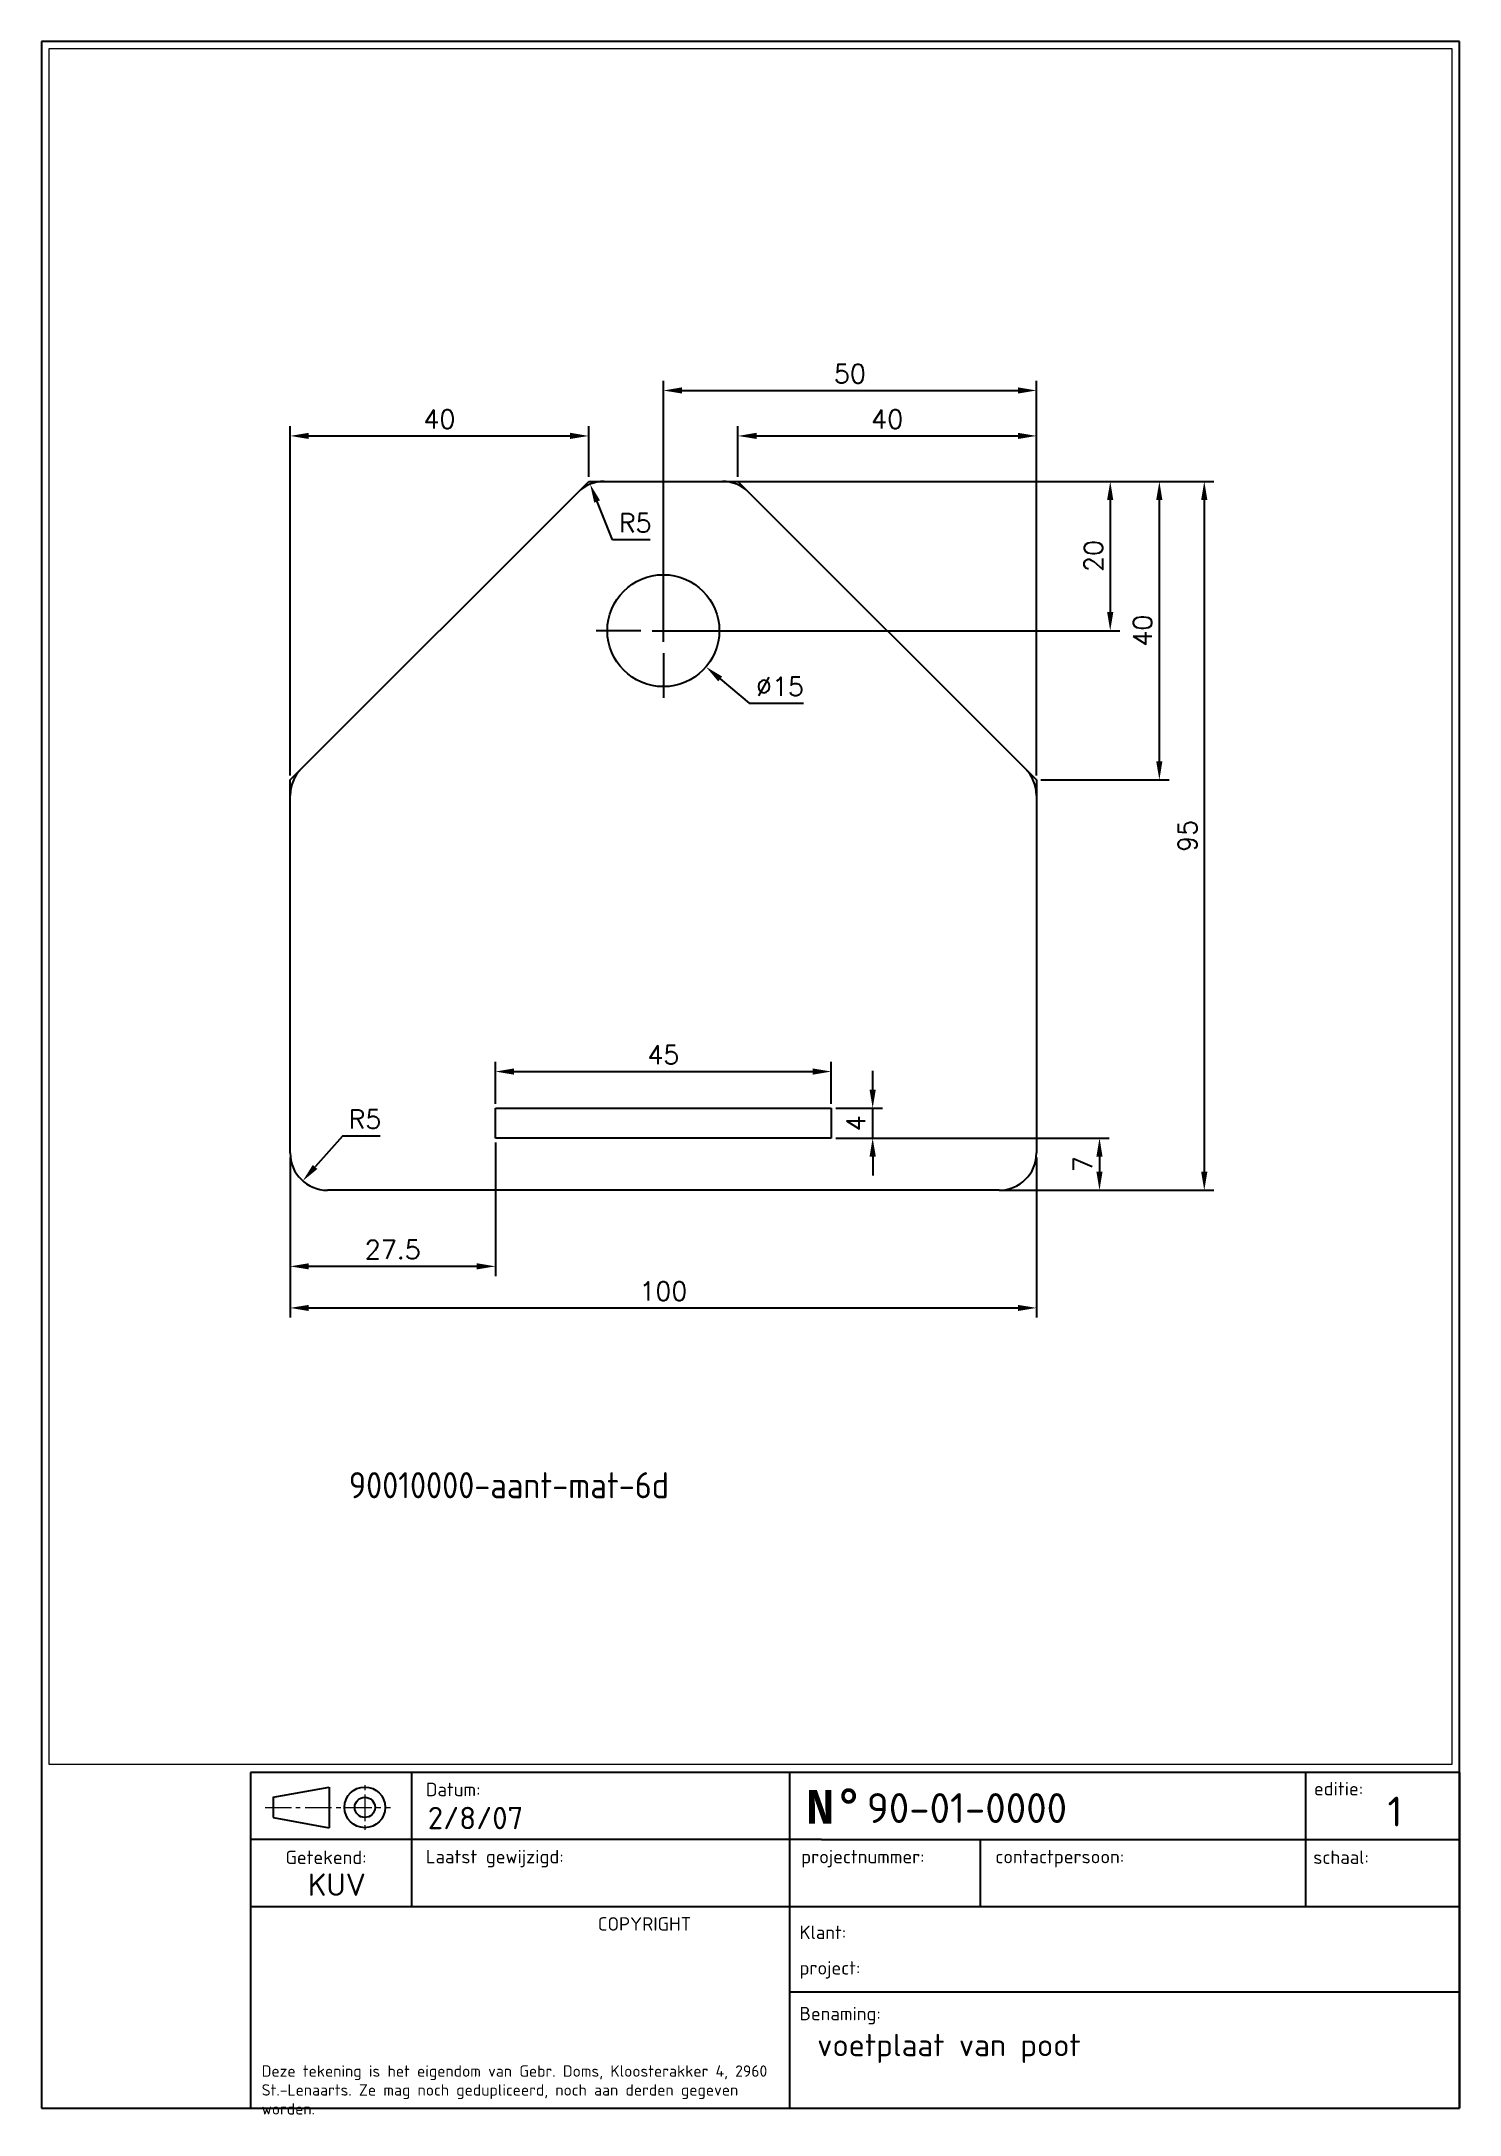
# Paper-space layout 'A4 Ver' of a CAD drawing. Extents: x 549 to 739, y -3 to 275.
# The model-space entities are those that its viewports show. They can reach past a viewport. Long polylines and large blocks are cut down to what shows.
import ezdxf
from ezdxf.enums import TextEntityAlignment as Align

# ---------------------------------------------------------------- set-up
doc = ezdxf.new("R2010")
doc.units = 0
doc.header["$LTSCALE"] = 0.5
doc.layers.get('0').update_dxf_attribs({"linetype": 'CONTINUOUS'})
doc.layers.get('DEFPOINTS').update_dxf_attribs({"linetype": 'CONTINUOUS'})
for name, color, linetype in [('50VOL', 13, 'CONTINUOUS'), ('70VOL', 5, 'CONTINUOUS'), ('BRANDLIJN', 93, 'CONTINUOUS')]:
    doc.layers.add(name, color=color, linetype=linetype)
doc.layers.add('View', color=9, linetype='CONTINUOUS', plot=False)
doc.styles.add('ISOCPEUR', font='isocpeur.ttf')
doc.styles.add('ROMAND', font='', dxfattribs={"height": 2})
doc.styles.add('ROMANS', font='romans.shx')
doc.styles.get("Standard").update_dxf_attribs({"font": 'isocp.shx'})
doc.styles.get('ROMAND').set_extended_font_data('romand.shx')
doc.dimstyles.new('1_OP_01$0', dxfattribs={"dimtxt": 2.5, "dimasz": 2.5, "dimexe": 1.3, "dimexo": 0.6, "dimgap": 1, "dimtad": 1, "dimdec": 1, "dimdsep": 46, "dimtxsty": 'ROMANS', "dimcen": 2.5, "dimclrd": 150, "dimclre": 150, "dimclrt": 5, "dimadec": 0, "dimazin": 0, "dimtfac": 1, "dimtdec": 1, "dimtmove": 0, "dimatfit": 3, "dimfxl": 0, "dimtolj": 1, "dimtzin": 0, "dimarcsym": 0})
doc.dimstyles.new('1_OP_01$3', dxfattribs={"dimtxt": 2.5, "dimasz": 2.5, "dimexe": 1.3, "dimexo": 0.6, "dimgap": 1, "dimtad": 1, "dimtoh": 1, "dimdec": 1, "dimdsep": 46, "dimtxsty": 'ROMANS', "dimcen": -1.5, "dimclrd": 150, "dimclre": 150, "dimclrt": 5, "dimadec": 0, "dimazin": 0, "dimtfac": 1, "dimtdec": 1, "dimtofl": 0, "dimtmove": 0, "dimatfit": 0, "dimfxl": 0, "dimtolj": 1, "dimtzin": 0, "dimarcsym": 0})
doc.dimstyles.new('1_OP_01$4', dxfattribs={"dimtxt": 2.5, "dimasz": 2.5, "dimexe": 1.3, "dimexo": 0.6, "dimgap": 1, "dimtad": 1, "dimtoh": 1, "dimdec": 1, "dimdsep": 46, "dimtxsty": 'ROMANS', "dimcen": 1, "dimclrd": 150, "dimclre": 150, "dimclrt": 5, "dimadec": 0, "dimazin": 0, "dimtfac": 1, "dimtdec": 1, "dimtofl": 0, "dimtmove": 0, "dimatfit": 3, "dimfxl": 0, "dimtolj": 1, "dimtzin": 0, "dimarcsym": 0})

# ---------------------------------------------------------------- blocks, each defined once
blk = doc.blocks.new('ISO_A4')
for p, q in [((200, 287), (10, 287)), ((10, 287), (10, 10)), ((200, 10), (200, 287)), ((10, 10), (200, 10))]:
    blk.add_line(p, q)
blk = doc.blocks.new('titelhoek1')
for p, q in [((162.06, 45), (0.06, 45)), ((0.06, 45), (0.06, 0)), ((21.62, 45), (21.62, 36)), ((72.32, 0), (72.32, 45)), ((141.44, 45), (141.44, 36)), ((162.06, 45), (162.06, 0)), ((3.12, 41.69), (10.59, 43.05)), ((3.12, 41.69), (3.12, 38.96)), ((10.59, 43.05), (10.59, 37.59)), ((3.12, 38.96), (10.59, 37.59)), ((76.56, 36), (0.06, 36)), ((21.62, 36), (21.62, 27)), ((76.56, 36), (162.06, 36)), ((97.85, 36), (97.85, 27)), ((141.44, 36), (141.44, 27)), ((162.06, 27), (0.06, 27)), ((72.32, 15.59), (162.06, 15.59)), ((0.06, 0), (162.06, 0))]:
    blk.add_line(p, q)
at = {"lineweight": 9}
for p, q in [((15.39, 43.28), (15.39, 42.63)), ((15.39, 42.04), (15.39, 38.45)), ((2.04, 40.32), (5.55, 40.32)), ((6.12, 40.32), (6.72, 40.32)), ((7.37, 40.32), (10.93, 40.32)), ((11.55, 40.32), (12.15, 40.32)), ((12.78, 40.32), (16.31, 40.32)), ((16.96, 40.32), (17.53, 40.32)), ((18.15, 40.32), (18.81, 40.32)), ((15.39, 37.93), (15.39, 37.3))]:
    blk.add_line(p, q, dxfattribs=at)
for radius in [2.73, 1.36]:
    blk.add_circle((15.39, 40.32), radius)
at = {"style": 'ISOCPEUR'}
for s, p in [('Datum:', (23.56, 41.82)), ('editie:', (142.55, 41.92)), ('Getekend:', (4.75, 32.72)), ('Laatst gewijzigd:', (23.56, 32.82)), ('projectnummer:', (73.85, 32.82)), ('contactpersoon:', (99.86, 32.82)), ('schaal:', (142.46, 32.74)), ('COPYRIGHT ', (46.6, 23.8)), ('Klant:', (73.62, 22.67)), ('project:', (73.62, 17.91)), ('Benaming:', (73.62, 11.78))]:
    blk.add_text(s, height=1.8, dxfattribs=at).set_placement(p)
at = {"insert": (74.49, 42.64), "char_height": 4.5, "width": 5, "attachment_point": 1, "style": 'ROMAND'}
blk.add_mtext('{\\fMonospac821 BT|b1|i0|c0|p49;N°}', dxfattribs=at)
at = {"lineweight": 9, "insert": (1.56, 5.74), "char_height": 1.52, "width": 71.22, "attachment_point": 1, "style": 'ISOCPEUR'}
blk.add_mtext('Deze tekening is het eigendom van Gebr. Doms, Kloosterakker 4, 2960 St.-Lenaarts. Ze mag noch gedupliceerd, noch aan derden gegeven worden.', dxfattribs=at)
at = {"style": 'ISOCPEUR'}
for tag, height, p in [('TEKENINGNR', 4, (82.64, 37.03)), ('CREATING_DATE', 3, (23.82, 36.49)), ('MODIFICATION_TIME', 3, (23.82, 27.49)), ('PROJECTNR', 3, (73.74, 27.6)), ('CONTACTPERSOON', 3, (99.76, 27.6)), ('KLANTNAAM', 3, (82.92, 21.47)), ('PROJECTOMSCHRIJVING:', 3, (82.92, 16.68))]:
    blk.add_attdef(tag, text='', height=height, dxfattribs=at).set_placement(p, align=Align.BOTTOM_LEFT)
for tag, height, p in [('VERSIE', 4, (153.41, 36.56)), ('MADE_BY', 3, (11.64, 27.56)), ('SCHAAL', 3, (153.27, 27.56))]:
    blk.add_attdef(tag, text='', height=height, dxfattribs=at).set_placement(p, align=Align.BOTTOM_CENTER)
for tag, p in [('BENAMING1', (75.99, 6.97)), ('BENAMING2', (75.99, 2.97))]:
    blk.add_attdef(tag, p, '', height=3, dxfattribs=at)
blk = doc.blocks.new('*D1')
at = {"layer": '70VOL', "color": 150, "lineweight": -2}
for p, q in [((2723.6, 91.36), (2723.6, 69.89)), ((2823.6, 91.36), (2823.6, 69.89)), ((2726.1, 71.19), (2821.1, 71.19))]:
    blk.add_line(p, q, dxfattribs=at)
at = {"layer": '70VOL', "color": 150}
for points in [[(2726.1, 71.6), (2726.1, 70.77), (2723.6, 71.19)], [(2821.1, 71.6), (2821.1, 70.77), (2823.6, 71.19)]]:
    blk.add_solid(points, dxfattribs=at)
at = {"layer": 'DEFPOINTS', "color": 0}
for p in [(2723.6, 91.96), (2823.6, 91.96), (2823.6, 71.19)]:
    blk.add_point(p, dxfattribs=at)
at = {"layer": '70VOL', "color": 5, "insert": (2773.6, 73.44), "char_height": 2.5, "attachment_point": 5, "style": 'ROMANS'}
blk.add_mtext('\\A1;100', dxfattribs=at)
blk = doc.blocks.new('*D2')
at = {"layer": '70VOL', "color": 150, "lineweight": -2}
for p, q in [((2751.1, 98.56), (2751.1, 104.17)), ((2753.6, 102.87), (2793.6, 102.87)), ((2796.1, 98.56), (2796.1, 104.17))]:
    blk.add_line(p, q, dxfattribs=at)
at = {"layer": '70VOL', "color": 150}
for points in [[(2753.6, 103.29), (2753.6, 102.45), (2751.1, 102.87)], [(2793.6, 103.29), (2793.6, 102.45), (2796.1, 102.87)]]:
    blk.add_solid(points, dxfattribs=at)
at = {"layer": 'DEFPOINTS', "color": 0}
for p in [(2796.1, 102.87), (2751.1, 97.96), (2796.1, 97.96)]:
    blk.add_point(p, dxfattribs=at)
at = {"layer": '70VOL', "color": 5, "insert": (2773.6, 105.12), "char_height": 2.5, "attachment_point": 5, "style": 'ROMANS'}
blk.add_mtext('\\A1;45', dxfattribs=at)
blk = doc.blocks.new('*D3')
at = {"layer": '70VOL', "color": 150, "lineweight": -2}
for p, q in [((2801.65, 100.46), (2801.65, 102.96)), ((2796.7, 97.96), (2802.95, 97.96)), ((2801.65, 93.96), (2801.65, 97.96)), ((2796.7, 93.96), (2802.95, 93.96)), ((2801.65, 91.46), (2801.65, 88.96))]:
    blk.add_line(p, q, dxfattribs=at)
at = {"layer": '70VOL', "color": 150}
for points in [[(2801.23, 100.46), (2802.07, 100.46), (2801.65, 97.96)], [(2801.23, 91.46), (2802.07, 91.46), (2801.65, 93.96)]]:
    blk.add_solid(points, dxfattribs=at)
at = {"layer": 'DEFPOINTS', "color": 0}
for p in [(2796.1, 97.96), (2801.65, 97.96), (2796.1, 93.96)]:
    blk.add_point(p, dxfattribs=at)
at = {"layer": '70VOL', "color": 5, "insert": (2799.4, 95.96), "char_height": 2.5, "attachment_point": 5, "rotation": 90, "style": 'ROMANS'}
blk.add_mtext('\\A1;4', dxfattribs=at)
blk = doc.blocks.new('*D4')
at = {"layer": '70VOL', "color": 150, "lineweight": -2}
for p, q in [((2751.1, 93.36), (2751.1, 75.46)), ((2723.6, 90.76), (2723.6, 75.46)), ((2748.6, 76.76), (2726.1, 76.76))]:
    blk.add_line(p, q, dxfattribs=at)
at = {"layer": '70VOL', "color": 150}
for points in [[(2726.1, 77.18), (2726.1, 76.35), (2723.6, 76.76)], [(2748.6, 77.18), (2748.6, 76.35), (2751.1, 76.76)]]:
    blk.add_solid(points, dxfattribs=at)
at = {"layer": 'DEFPOINTS', "color": 0}
for p in [(2751.1, 93.96), (2723.6, 91.36), (2723.6, 76.76)]:
    blk.add_point(p, dxfattribs=at)
at = {"layer": '70VOL', "color": 5, "insert": (2737.35, 79.01), "char_height": 2.5, "attachment_point": 5, "style": 'ROMANS'}
blk.add_mtext('\\A1;27.5', dxfattribs=at)
blk = doc.blocks.new('*D5')
at = {"layer": '70VOL', "color": 150, "lineweight": -2}
for p, q in [((2796.7, 93.96), (2833.34, 93.96)), ((2832.04, 91.46), (2832.04, 89.46)), ((2819.2, 86.96), (2833.34, 86.96))]:
    blk.add_line(p, q, dxfattribs=at)
at = {"layer": '70VOL', "color": 150}
for points in [[(2831.62, 91.46), (2832.45, 91.46), (2832.04, 93.96)], [(2831.62, 89.46), (2832.45, 89.46), (2832.04, 86.96)]]:
    blk.add_solid(points, dxfattribs=at)
at = {"layer": 'DEFPOINTS', "color": 0}
for p in [(2796.1, 93.96), (2818.6, 86.96), (2832.04, 86.96)]:
    blk.add_point(p, dxfattribs=at)
at = {"layer": '70VOL', "color": 5, "insert": (2829.79, 90.46), "char_height": 2.5, "attachment_point": 5, "rotation": 90, "style": 'ROMANS'}
blk.add_mtext('\\A1;7', dxfattribs=at)
blk = doc.blocks.new('*D6')
at = {"layer": '70VOL', "color": 150, "lineweight": -2}
for p, q in [((2773.6, 164.96), (2773.6, 170.96)), ((2770.6, 161.96), (2764.6, 161.96)), ((2772.1, 161.96), (2775.1, 161.96)), ((2773.6, 160.46), (2773.6, 163.46)), ((2776.6, 161.96), (2782.6, 161.96)), ((2773.6, 158.96), (2773.6, 152.96)), ((2781.22, 155.49), (2785.08, 152.23)), ((2785.08, 152.23), (2792.38, 152.23))]:
    blk.add_line(p, q, dxfattribs=at)
at = {"layer": '70VOL', "color": 150}
blk.add_solid([(2781.49, 155.81), (2780.95, 155.17), (2779.32, 157.11)], dxfattribs=at)
at = {"layer": 'DEFPOINTS', "color": 0}
for p in [(2767.88, 166.81), (2779.32, 157.11)]:
    blk.add_point(p, dxfattribs=at)
at = {"layer": '70VOL', "color": 5, "insert": (2789.23, 154.48), "char_height": 2.5, "attachment_point": 5, "style": 'ROMANS'}
blk.add_mtext('\\A1;∅15', dxfattribs=at)
blk = doc.blocks.new('*D7')
at = {"layer": '70VOL', "color": 150, "lineweight": -2}
for p, q in [((2783.6, 182.56), (2783.6, 189.36)), ((2823.6, 142.56), (2823.6, 189.36)), ((2786.1, 188.06), (2821.1, 188.06))]:
    blk.add_line(p, q, dxfattribs=at)
at = {"layer": '70VOL', "color": 150}
for points in [[(2786.1, 188.48), (2786.1, 187.65), (2783.6, 188.06)], [(2821.1, 188.48), (2821.1, 187.65), (2823.6, 188.06)]]:
    blk.add_solid(points, dxfattribs=at)
at = {"layer": 'DEFPOINTS', "color": 0}
for p in [(2823.6, 188.06), (2783.6, 181.96), (2823.6, 141.96)]:
    blk.add_point(p, dxfattribs=at)
at = {"layer": '70VOL', "color": 5, "insert": (2803.6, 190.31), "char_height": 2.5, "attachment_point": 5, "style": 'ROMANS'}
blk.add_mtext('\\A1;40', dxfattribs=at)
blk = doc.blocks.new('*D8')
at = {"layer": '70VOL', "color": 150, "lineweight": -2}
for p, q in [((2784.2, 181.96), (2834.78, 181.96)), ((2833.48, 179.46), (2833.48, 164.46)), ((2774.2, 161.96), (2834.78, 161.96))]:
    blk.add_line(p, q, dxfattribs=at)
at = {"layer": '70VOL', "color": 150}
for points in [[(2833.06, 179.46), (2833.89, 179.46), (2833.48, 181.96)], [(2833.06, 164.46), (2833.89, 164.46), (2833.48, 161.96)]]:
    blk.add_solid(points, dxfattribs=at)
at = {"layer": 'DEFPOINTS', "color": 0}
for p in [(2783.6, 181.96), (2773.6, 161.96), (2833.48, 161.96)]:
    blk.add_point(p, dxfattribs=at)
at = {"layer": '70VOL', "color": 5, "insert": (2831.23, 171.96), "char_height": 2.5, "attachment_point": 5, "rotation": 90, "style": 'ROMANS'}
blk.add_mtext('\\A1;20', dxfattribs=at)
blk = doc.blocks.new('*D9')
at = {"layer": '70VOL', "color": 150, "lineweight": -2}
for p, q in [((2773.6, 162.56), (2773.6, 195.45)), ((2823.6, 142.56), (2823.6, 195.45)), ((2776.1, 194.15), (2821.1, 194.15))]:
    blk.add_line(p, q, dxfattribs=at)
at = {"layer": '70VOL', "color": 150}
for points in [[(2776.1, 194.57), (2776.1, 193.74), (2773.6, 194.15)], [(2821.1, 194.57), (2821.1, 193.74), (2823.6, 194.15)]]:
    blk.add_solid(points, dxfattribs=at)
at = {"layer": 'DEFPOINTS', "color": 0}
for p in [(2823.6, 194.15), (2773.6, 161.96), (2823.6, 141.96)]:
    blk.add_point(p, dxfattribs=at)
at = {"layer": '70VOL', "color": 5, "insert": (2798.6, 196.4), "char_height": 2.5, "attachment_point": 5, "style": 'ROMANS'}
blk.add_mtext('\\A1;50', dxfattribs=at)
blk = doc.blocks.new('*D10')
at = {"layer": '70VOL', "color": 150, "lineweight": -2}
for p, q in [((2784.2, 181.96), (2841.36, 181.96)), ((2840.06, 144.46), (2840.06, 179.46)), ((2824.2, 141.96), (2841.36, 141.96))]:
    blk.add_line(p, q, dxfattribs=at)
at = {"layer": '70VOL', "color": 150}
for points in [[(2839.64, 179.46), (2840.47, 179.46), (2840.06, 181.96)], [(2839.64, 144.46), (2840.47, 144.46), (2840.06, 141.96)]]:
    blk.add_solid(points, dxfattribs=at)
at = {"layer": 'DEFPOINTS', "color": 0}
for p in [(2783.6, 181.96), (2840.06, 181.96), (2823.6, 141.96)]:
    blk.add_point(p, dxfattribs=at)
at = {"layer": '70VOL', "color": 5, "insert": (2837.81, 161.96), "char_height": 2.5, "attachment_point": 5, "rotation": 90, "style": 'ROMANS'}
blk.add_mtext('\\A1;40', dxfattribs=at)
blk = doc.blocks.new('*D11')
at = {"layer": '70VOL', "color": 150, "lineweight": -2}
for p, q in [((2766.8, 174.15), (2764.73, 179.27)), ((2771.85, 174.15), (2766.8, 174.15))]:
    blk.add_line(p, q, dxfattribs=at)
at = {"layer": '70VOL', "color": 150}
blk.add_solid([(2765.11, 179.43), (2764.34, 179.12), (2763.79, 181.59)], dxfattribs=at)
at = {"layer": 'DEFPOINTS', "color": 0}
for p in [(2763.79, 181.59), (2765.67, 176.96)]:
    blk.add_point(p, dxfattribs=at)
at = {"layer": '70VOL', "color": 5, "insert": (2769.83, 176.4), "char_height": 2.5, "attachment_point": 5, "style": 'ROMANS'}
blk.add_mtext('\\A1;R5', dxfattribs=at)
blk = doc.blocks.new('*D12')
at = {"layer": '70VOL', "color": 150, "lineweight": -2}
for p, q in [((2782.12, 181.96), (2847.38, 181.96)), ((2846.08, 179.46), (2846.08, 89.46)), ((2819.8, 86.96), (2847.38, 86.96))]:
    blk.add_line(p, q, dxfattribs=at)
at = {"layer": '70VOL', "color": 150}
for points in [[(2845.66, 179.46), (2846.5, 179.46), (2846.08, 181.96)], [(2845.66, 89.46), (2846.5, 89.46), (2846.08, 86.96)]]:
    blk.add_solid(points, dxfattribs=at)
at = {"layer": 'DEFPOINTS', "color": 0}
for p in [(2781.52, 181.96), (2819.2, 86.96), (2846.08, 86.96)]:
    blk.add_point(p, dxfattribs=at)
at = {"layer": '70VOL', "color": 5, "insert": (2843.83, 134.46), "char_height": 2.5, "attachment_point": 5, "rotation": 90, "style": 'ROMANS'}
blk.add_mtext('\\A1;95', dxfattribs=at)
blk = doc.blocks.new('*D13')
at = {"layer": '70VOL', "color": 150, "lineweight": -2}
for p, q in [((2730.6, 94.22), (2726.94, 90.08)), ((2735.64, 94.22), (2730.6, 94.22))]:
    blk.add_line(p, q, dxfattribs=at)
at = {"layer": '70VOL', "color": 150}
blk.add_solid([(2726.63, 90.36), (2727.25, 89.81), (2725.29, 88.21)], dxfattribs=at)
at = {"layer": 'DEFPOINTS', "color": 0}
for p in [(2728.6, 91.96), (2725.29, 88.21)]:
    blk.add_point(p, dxfattribs=at)
at = {"layer": '70VOL', "color": 5, "insert": (2733.62, 96.47), "char_height": 2.5, "attachment_point": 5, "style": 'ROMANS'}
blk.add_mtext('\\A1;R5', dxfattribs=at)
blk = doc.blocks.new('*D14')
at = {"layer": '70VOL', "color": 150, "lineweight": -2}
for p, q in [((2723.6, 142.56), (2723.6, 189.36)), ((2763.6, 182.56), (2763.6, 189.36)), ((2726.1, 188.06), (2761.1, 188.06))]:
    blk.add_line(p, q, dxfattribs=at)
at = {"layer": '70VOL', "color": 150}
for points in [[(2726.1, 188.48), (2726.1, 187.65), (2723.6, 188.06)], [(2761.1, 188.48), (2761.1, 187.65), (2763.6, 188.06)]]:
    blk.add_solid(points, dxfattribs=at)
at = {"layer": 'DEFPOINTS', "color": 0}
for p in [(2763.6, 188.06), (2763.6, 181.96), (2723.6, 141.96)]:
    blk.add_point(p, dxfattribs=at)
at = {"layer": '70VOL', "color": 5, "insert": (2743.6, 190.31), "char_height": 2.5, "attachment_point": 5, "style": 'ROMANS'}
blk.add_mtext('\\A1;40', dxfattribs=at)

msp = doc.modelspace()

# ---------------------------------------------------------------- linework, layer by layer
at = {"layer": '50VOL'}
for p, q in [((2765.67, 181.96), (2781.52, 181.96)), ((2725.06, 143.42), (2762.13, 180.49)), ((2785.06, 180.49), (2822.13, 143.42)), ((2723.6, 91.96), (2723.6, 139.89)), ((2823.6, 139.89), (2823.6, 91.96)), ((2751.1, 93.96), (2751.1, 97.96)), ((2751.1, 97.96), (2796.1, 97.96)), ((2796.1, 97.96), (2796.1, 93.96)), ((2796.1, 93.96), (2751.1, 93.96)), ((2818.6, 86.96), (2728.6, 86.96))]:
    msp.add_line(p, q, dxfattribs=at)
msp.add_circle((2773.6, 161.96), 7.5, dxfattribs=at)
for centre, start, end in [((2765.67, 176.96), 90, 135), ((2781.52, 176.96), 45, 90), ((2728.6, 139.89), 135, 180), ((2818.6, 139.89), 0, 45), ((2728.6, 91.96), 180, 270), ((2818.6, 91.96), 270, 0)]:
    msp.add_arc(centre, 5, start, end, dxfattribs=at)
at = {"layer": '70VOL'}
for p, q in [((2762.13, 180.49), (2763.6, 181.96)), ((2763.6, 181.96), (2765.67, 181.96)), ((2781.52, 181.96), (2783.6, 181.96)), ((2783.6, 181.96), (2785.06, 180.49)), ((2723.6, 141.96), (2725.06, 143.42)), ((2723.6, 139.89), (2723.6, 141.96)), ((2822.13, 143.42), (2823.6, 141.96)), ((2823.6, 141.96), (2823.6, 139.89))]:
    msp.add_line(p, q, dxfattribs=at)

# ---------------------------------------------------------------- texts
at = {"layer": 'BRANDLIJN', "ltscale": 0.05}
msp.add_text('90010000-aant-mat-6d', height=3.5, dxfattribs=at).set_placement((2731.46, 45.68, 5.4))

# ---------------------------------------------------------------- dimensions: what is measured, and where the dimension line sits
at = {"layer": '70VOL'}
for base, p1, p2, picture, middle in [((2823.6, 194.15), (2773.6, 161.96), (2823.6, 141.96), '*D9', (2798.6, 196.4)), ((2763.6, 188.06), (2723.6, 141.96), (2763.6, 181.96), '*D14', (2743.6, 190.31)), ((2823.6, 188.06), (2783.6, 181.96), (2823.6, 141.96), '*D7', (2803.6, 190.31)), ((2796.1, 102.87), (2751.1, 97.96), (2796.1, 97.96), '*D2', (2773.6, 105.12)), ((2723.6, 76.76), (2751.1, 93.96), (2723.6, 91.36), '*D4', (2737.35, 79.01)), ((2823.6, 71.19), (2723.6, 91.96), (2823.6, 91.96), '*D1', (2773.6, 73.44))]:
    dim = msp.add_linear_dim(base=base, p1=p1, p2=p2, dimstyle='1_OP_01$0', dxfattribs=at)
    dim.commit()
    dim.dimension.update_dxf_attribs({"geometry": picture, "text_midpoint": middle})
for center, mpoint, picture, middle in [((2765.67, 176.96), (2763.79, 181.59), '*D11', (2769.83, 174.15)), ((2728.6, 91.96), (2725.29, 88.21), '*D13', (2733.62, 94.22))]:
    dim = msp.add_radius_dim(center=center, mpoint=mpoint, dimstyle='1_OP_01$4', dxfattribs=at)
    dim.commit()
    dim.dimension.update_dxf_attribs({"geometry": picture, "text_midpoint": middle, "dimtype": 164})
for base, p1, p2, picture, middle in [((2833.48, 161.96), (2783.6, 181.96), (2773.6, 161.96), '*D8', (2831.23, 171.96)), ((2846.08, 86.96), (2781.52, 181.96), (2819.2, 86.96), '*D12', (2843.83, 134.46)), ((2840.06, 181.96), (2823.6, 141.96), (2783.6, 181.96), '*D10', (2837.81, 161.96)), ((2801.65, 97.96), (2796.1, 93.96), (2796.1, 97.96), '*D3', (2799.4, 95.96))]:
    dim = msp.add_linear_dim(base=base, p1=p1, p2=p2, angle=90, dimstyle='1_OP_01$0', dxfattribs=at)
    dim.commit()
    dim.dimension.update_dxf_attribs({"geometry": picture, "text_midpoint": middle})
dim = msp.add_diameter_dim_2p(p1=(2767.88, 166.81), p2=(2779.32, 157.11), dimstyle='1_OP_01$3', dxfattribs=at)
dim.commit()
dim.dimension.update_dxf_attribs({"geometry": '*D6', "text_midpoint": (2789.23, 152.23), "dimtype": 163})
dim = msp.add_linear_dim(base=(2832.04, 86.96), p1=(2796.1, 93.96), p2=(2818.6, 86.96), angle=90, dimstyle='1_OP_01$0', dxfattribs=at)
dim.commit()
dim.dimension.update_dxf_attribs({"geometry": '*D5', "text_midpoint": (2832.04, 90.46), "dimtype": 160})

psp = doc.layouts.new('A4 Ver')

# ---------------------------------------------------------------- block references
at = {"lineweight": 0}
psp.add_blockref('ISO_A4', (539.43, -11.91), dxfattribs=at)
psp.add_blockref('titelhoek1', (577.37, -1.91)).add_auto_attribs({'TEKENINGNR': '90-01-0000', 'BENAMING1': 'voetplaat van poot', 'CREATING_DATE': '2/8/07', 'MADE_BY': 'KUV', 'VERSIE': '1'})

# ---------------------------------------------------------------- viewports
at = {"layer": 'View'}
psp.add_viewport(center=(644.43, 159.15), size=(188, 229.875), view_center_point=(2785.28, 124.99), view_height=229.875, dxfattribs=at)

doc.saveas('drawing.dxf')
